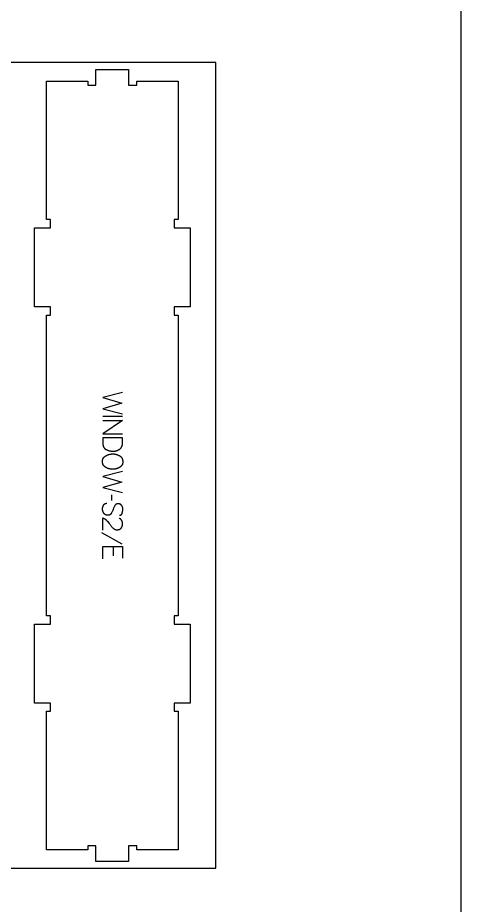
# Model space of a CAD drawing. Extents: x 0 to 4485, y 0 to 8771.
# Drawn here: x 2512 to 3183, y 2387 to 3731 of the extents above; entities that cross this region are included whole.
import ezdxf

# ---------------------------------------------------------------- set-up
doc = ezdxf.new("R2010")
doc.units = 0
for name, color, linetype in [('0_SHEET_SPRUCEPLY_2440X122', 1, 'CONTINUOUS'), ('1_ANYTOOL_1MMDEEP_LABELS_S', 2, 'CONTINUOUS'), ('4_ANYTOOL_CUTTHROUGH_OUTSI', 5, 'CONTINUOUS'), ('DONOTCUT', 7, 'CONTINUOUS')]:
    doc.layers.add(name, color=color, linetype=linetype)

msp = doc.modelspace()

# ---------------------------------------------------------------- linework, layer by layer
at = {"layer": '0_SHEET_SPRUCEPLY_2440X122'}
msp.add_lwpolyline([(371.7, 3662.6), (371.7, 2442.6), (2811.7, 2442.6), (2811.7, 3662.6)], close=True, dxfattribs=at)
at = {"layer": '1_ANYTOOL_1MMDEEP_LABELS_S', "color": 2}
for points in [[(2670.4, 3163.1), (2640.4, 3155.4), (2669.5, 3146.9), (2640.4, 3138.5), (2670.4, 3131)], [(2670.4, 3126.6), (2640.4, 3126.6)], [(2640.4, 3120.6), (2670.4, 3120.6), (2640.4, 3100.5), (2670.4, 3100.5)], [(2670.4, 3043.7), (2640.4, 3036), (2669.5, 3027.5), (2640.4, 3019.1), (2670.4, 3011.6)], [(2654.3, 2999.3), (2654.2, 3008.1)], [(2665.8, 2977.1), (2666, 2977.1), (2666.1, 2977.1), (2666.2, 2977.1), (2666.3, 2977.1), (2666.4, 2977.1), (2666.5, 2977.1), (2666.6, 2977.2), (2666.7, 2977.2), (2666.7, 2977.2), (2666.8, 2977.2), (2666.9, 2977.2), (2667, 2977.2), (2667.1, 2977.3), (2667.1, 2977.3), (2667.2, 2977.3), (2667.3, 2977.3), (2667.4, 2977.4), (2667.5, 2977.4), (2667.5, 2977.4), (2667.6, 2977.5), (2667.7, 2977.5), (2667.8, 2977.5), (2667.8, 2977.6), (2667.9, 2977.6), (2668, 2977.6), (2668, 2977.7), (2668.1, 2977.7), (2668.2, 2977.8), (2668.2, 2977.8), (2668.3, 2977.9), (2668.4, 2977.9), (2668.4, 2978), (2668.5, 2978), (2668.5, 2978.1), (2668.6, 2978.1), (2668.7, 2978.2), (2668.7, 2978.3), (2668.8, 2978.3), (2668.8, 2978.4), (2668.9, 2978.4), (2668.9, 2978.5), (2669, 2978.6), (2669, 2978.6), (2669.1, 2978.7), (2669.1, 2978.8), (2669.2, 2978.9), (2669.2, 2978.9), (2669.3, 2979), (2669.3, 2979.1), (2669.4, 2979.2), (2669.4, 2979.3), (2669.5, 2979.4), (2669.6, 2979.6), (2669.6, 2979.8), (2669.7, 2980), (2669.8, 2980.2), (2669.8, 2980.4), (2670, 2981.2), (2670.2, 2982), (2670.4, 2982.8), (2670.5, 2983.5), (2670.6, 2983.9), (2670.6, 2984.3), (2670.7, 2984.7), (2670.7, 2985), (2670.7, 2985.4), (2670.8, 2985.8), (2670.8, 2986.1), (2670.8, 2986.5), (2670.8, 2986.7), (2670.8, 2986.9), (2670.8, 2987.1), (2670.7, 2987.3), (2670.7, 2987.4), (2670.7, 2987.6), (2670.7, 2987.8), (2670.7, 2988), (2670.6, 2988.2), (2670.6, 2988.4), (2670.6, 2988.6), (2670.5, 2988.7), (2670.5, 2988.9), (2670.4, 2989.1), (2670.4, 2989.3), (2670.3, 2989.5), (2670.3, 2989.6), (2670.2, 2989.8), (2670.1, 2990), (2670.1, 2990.1), (2670, 2990.3), (2669.9, 2990.5), (2669.8, 2990.7), (2669.7, 2990.8), (2669.7, 2991), (2669.6, 2991.1), (2669.5, 2991.3), (2669.4, 2991.5), (2669.3, 2991.6), (2669.2, 2991.8), (2669.1, 2991.9), (2668.9, 2992.1), (2668.8, 2992.3), (2668.7, 2992.4), (2668.6, 2992.5), (2668.5, 2992.7), (2668.3, 2992.8), (2668.2, 2992.9), (2668.1, 2993.1), (2667.9, 2993.2), (2667.8, 2993.3), (2667.7, 2993.4), (2667.5, 2993.5), (2667.4, 2993.6), (2667.2, 2993.7), (2667.1, 2993.8), (2666.9, 2993.9), (2666.7, 2994), (2666.6, 2994), (2666.4, 2994.1), (2666.2, 2994.2), (2666.1, 2994.2), (2665.9, 2994.3), (2665.7, 2994.3), (2665.5, 2994.4), (2665.3, 2994.4), (2665.1, 2994.5), (2665, 2994.5), (2664.8, 2994.5), (2664.6, 2994.5), (2664.4, 2994.6), (2664.2, 2994.6), (2663.9, 2994.6), (2663.7, 2994.6), (2663.5, 2994.6), (2663.3, 2994.6), (2663.1, 2994.6), (2662.9, 2994.5), (2662.7, 2994.5), (2662.5, 2994.5), (2662.3, 2994.5), (2662.1, 2994.4), (2661.9, 2994.4), (2661.8, 2994.3), (2661.6, 2994.3), (2661.4, 2994.2), (2661.3, 2994.2), (2661.2, 2994.1), (2661.1, 2994.1), (2661.1, 2994), (2661, 2994), (2660.9, 2994), (2660.8, 2993.9), (2660.7, 2993.9), (2660.7, 2993.8), (2660.6, 2993.8), (2660.5, 2993.7), (2660.4, 2993.7), (2660.4, 2993.6), (2660.3, 2993.6), (2660.2, 2993.5), (2660.1, 2993.5), (2660.1, 2993.4), (2660, 2993.4), (2659.9, 2993.3), (2659.9, 2993.2), (2659.8, 2993.2), (2659.7, 2993.1), (2659.7, 2993.1), (2659.6, 2993), (2659.5, 2992.9), (2659.3, 2992.7), (2659.2, 2992.6), (2659.1, 2992.4), (2659, 2992.3), (2658.9, 2992.1), (2658.8, 2991.9), (2658.7, 2991.8), (2658.3, 2991), (2657.9, 2990.3), (2657.5, 2989.6), (2657.2, 2988.8), (2656.8, 2988), (2656.5, 2987.2), (2656.2, 2986.4), (2655.9, 2985.6), (2655.6, 2984.8), (2655.2, 2984), (2654.9, 2983.2), (2654.5, 2982.4), (2654.2, 2981.7), (2653.8, 2980.9), (2653.4, 2980.2), (2652.9, 2979.5), (2652.8, 2979.4), (2652.7, 2979.2), (2652.6, 2979.1), (2652.5, 2979), (2652.5, 2978.9), (2652.4, 2978.8), (2652.4, 2978.8), (2652.3, 2978.7), (2652.2, 2978.6), (2652.2, 2978.6), (2652.1, 2978.5), (2652, 2978.4), (2652, 2978.4), (2651.9, 2978.3), (2651.8, 2978.3), (2651.7, 2978.2), (2651.7, 2978.1), (2651.6, 2978.1), (2651.5, 2978), (2651.4, 2978), (2651.4, 2977.9), (2651.3, 2977.9), (2651.2, 2977.8), (2651.1, 2977.8), (2651.1, 2977.8), (2651, 2977.7), (2650.9, 2977.7), (2650.8, 2977.6), (2650.7, 2977.6), (2650.6, 2977.6), (2650.5, 2977.5), (2650.5, 2977.5), (2650.4, 2977.5), (2650.3, 2977.4), (2650.2, 2977.4), (2650.1, 2977.4), (2650, 2977.3), (2649.8, 2977.3), (2649.6, 2977.2), (2649.4, 2977.2), (2649.2, 2977.2), (2649, 2977.2), (2648.8, 2977.1), (2648.6, 2977.1), (2648.4, 2977.1), (2648.2, 2977.1), (2648, 2977.1), (2647.7, 2977.1), (2647.5, 2977.1), (2647.3, 2977.2), (2647, 2977.2), (2646.8, 2977.2), (2646.6, 2977.3), (2646.4, 2977.3), (2646.2, 2977.3), (2646, 2977.4), (2645.8, 2977.5), (2645.5, 2977.5), (2645.4, 2977.6), (2645.2, 2977.7), (2645, 2977.7), (2644.8, 2977.8), (2644.6, 2977.9), (2644.4, 2978), (2644.2, 2978.1), (2644.1, 2978.2), (2643.9, 2978.3), (2643.7, 2978.4), (2643.6, 2978.5), (2643.4, 2978.6), (2643.3, 2978.8), (2643.1, 2978.9), (2643, 2979), (2642.8, 2979.2), (2642.7, 2979.3), (2642.6, 2979.5), (2642.4, 2979.6), (2642.3, 2979.8), (2642.2, 2980), (2642.1, 2980.1), (2641.9, 2980.3), (2641.7, 2980.7), (2641.5, 2981), (2641.3, 2981.4), (2641.1, 2981.8), (2641, 2982.2), (2640.8, 2982.5), (2640.8, 2982.7), (2640.7, 2982.9), (2640.6, 2983.1), (2640.6, 2983.3), (2640.5, 2983.5), (2640.5, 2983.7), (2640.4, 2983.9), (2640.4, 2984.1), (2640.3, 2984.3), (2640.3, 2984.5), (2640.2, 2984.7), (2640.2, 2984.9), (2640.2, 2985.1), (2640.2, 2985.3), (2640.1, 2985.7), (2640.1, 2986.1), (2640.1, 2986.5), (2640.1, 2986.9), (2640.1, 2987.3), (2640.1, 2987.7), (2640.2, 2988.1), (2640.2, 2988.5), (2640.3, 2988.9), (2640.4, 2989.3), (2640.4, 2989.7), (2640.5, 2990.1), (2640.7, 2990.4), (2640.8, 2990.8), (2640.9, 2991.2), (2641.1, 2991.5), (2641.3, 2991.9), (2641.4, 2992.2), (2641.6, 2992.6), (2641.7, 2992.7), (2641.8, 2992.9), (2641.9, 2993.1), (2642, 2993.2), (2642.2, 2993.4), (2642.3, 2993.5), (2642.4, 2993.6), (2642.5, 2993.8), (2642.6, 2993.9), (2642.8, 2994), (2642.9, 2994.1), (2643, 2994.2), (2643.1, 2994.3), (2643.2, 2994.3), (2643.2, 2994.4), (2643.3, 2994.4), (2643.4, 2994.5), (2643.4, 2994.5), (2643.5, 2994.6), (2643.6, 2994.6), (2643.7, 2994.7), (2643.7, 2994.7), (2643.8, 2994.8), (2643.9, 2994.8), (2644, 2994.8), (2644, 2994.9), (2644.1, 2994.9), (2644.2, 2994.9), (2644.3, 2995), (2644.4, 2995), (2644.4, 2995), (2644.5, 2995), (2644.7, 2995.1), (2644.8, 2995.1), (2645, 2995.2), (2645.2, 2995.2), (2645.4, 2995.2), (2645.5, 2995.3), (2645.7, 2995.3), (2645.9, 2995.3), (2646.1, 2995.3), (2646.3, 2995.3)], [(2640.5, 2954.8), (2640.5, 2973.1), (2641, 2972.9), (2641.2, 2972.8), (2641.4, 2972.8), (2641.6, 2972.7), (2641.8, 2972.6), (2642.1, 2972.5), (2642.3, 2972.4), (2642.5, 2972.3), (2642.7, 2972.2), (2642.9, 2972.1), (2643.1, 2972), (2643.3, 2971.9), (2643.5, 2971.7), (2643.7, 2971.6), (2643.9, 2971.5), (2644.1, 2971.4), (2644.3, 2971.2), (2644.5, 2971.1), (2644.6, 2971), (2644.8, 2970.8), (2645, 2970.7), (2645.2, 2970.5), (2645.4, 2970.4), (2645.5, 2970.2), (2645.7, 2970.1), (2645.9, 2969.9), (2646, 2969.7), (2646.2, 2969.6), (2646.3, 2969.4), (2646.7, 2969), (2647.9, 2967.5), (2649.1, 2966.1), (2650.2, 2964.5), (2651.4, 2963), (2651.9, 2962.3), (2652.5, 2961.5), (2653.1, 2960.8), (2653.6, 2960.1), (2654.2, 2959.5), (2654.8, 2958.8), (2655.4, 2958.2), (2656.1, 2957.6), (2656.2, 2957.5), (2656.4, 2957.3), (2656.5, 2957.2), (2656.7, 2957), (2656.9, 2956.9), (2657, 2956.8), (2657.2, 2956.7), (2657.4, 2956.6), (2657.6, 2956.5), (2657.7, 2956.4), (2657.9, 2956.3), (2658.1, 2956.2), (2658.3, 2956.1), (2658.5, 2956), (2658.7, 2955.9), (2658.8, 2955.8), (2659, 2955.8), (2659.2, 2955.7), (2659.4, 2955.6), (2659.6, 2955.6), (2659.8, 2955.5), (2660, 2955.5), (2660.2, 2955.4), (2660.4, 2955.4), (2660.7, 2955.4), (2660.9, 2955.3), (2661.1, 2955.3), (2661.3, 2955.3), (2661.5, 2955.3), (2661.7, 2955.3), (2662, 2955.2), (2662.2, 2955.2), (2662.4, 2955.2), (2662.7, 2955.3), (2662.9, 2955.3), (2663.2, 2955.3), (2663.4, 2955.3), (2663.6, 2955.3), (2663.9, 2955.4), (2664.1, 2955.4), (2664.3, 2955.4), (2664.5, 2955.5), (2664.7, 2955.5), (2664.9, 2955.6), (2665.2, 2955.7), (2665.4, 2955.7), (2665.5, 2955.8), (2665.7, 2955.9), (2665.9, 2956), (2666.1, 2956), (2666.3, 2956.1), (2666.5, 2956.2), (2666.7, 2956.3), (2666.8, 2956.4), (2667, 2956.5), (2667.2, 2956.7), (2667.3, 2956.8), (2667.5, 2956.9), (2667.6, 2957), (2667.8, 2957.2), (2667.9, 2957.3), (2668.1, 2957.5), (2668.2, 2957.6), (2668.3, 2957.8), (2668.5, 2957.9), (2668.6, 2958.1), (2668.7, 2958.3), (2668.8, 2958.4), (2668.9, 2958.6), (2669, 2958.8), (2669.1, 2958.9), (2669.2, 2959.1), (2669.3, 2959.3), (2669.4, 2959.5), (2669.5, 2959.7), (2669.6, 2959.9), (2669.7, 2960), (2669.8, 2960.2), (2669.8, 2960.4), (2669.9, 2960.6), (2670, 2960.8), (2670, 2961), (2670.1, 2961.2), (2670.1, 2961.5), (2670.2, 2961.7), (2670.2, 2961.9), (2670.3, 2962.1), (2670.3, 2962.3), (2670.3, 2962.5), (2670.3, 2962.8), (2670.4, 2963), (2670.4, 2963.2), (2670.4, 2963.4), (2670.4, 2963.7), (2670.4, 2964.2), (2670.4, 2964.5), (2670.4, 2964.9), (2670.4, 2965.2), (2670.3, 2965.6), (2670.3, 2965.9), (2670.2, 2966.3), (2670.2, 2966.6), (2670.1, 2966.9), (2670, 2967.2), (2670, 2967.4), (2669.9, 2967.5), (2669.9, 2967.7), (2669.8, 2967.8), (2669.8, 2968), (2669.7, 2968.1), (2669.6, 2968.3), (2669.6, 2968.4), (2669.5, 2968.6), (2669.4, 2968.7), (2669.4, 2968.8), (2669.3, 2969), (2669.2, 2969.1), (2669.1, 2969.2), (2669.1, 2969.4), (2669, 2969.5), (2668.9, 2969.6), (2668.8, 2969.8), (2668.7, 2969.9), (2668.6, 2970), (2668.5, 2970.1), (2668.4, 2970.2), (2668.3, 2970.4), (2668.2, 2970.5), (2668.1, 2970.6), (2668, 2970.7), (2667.9, 2970.8), (2667.8, 2970.9), (2667.7, 2971), (2667.6, 2971.1), (2667.4, 2971.3), (2667.3, 2971.4), (2667.1, 2971.6), (2666.8, 2971.8), (2666.5, 2971.9), (2666.2, 2972.1), (2665.9, 2972.3), (2665.6, 2972.5), (2665.3, 2972.6)], [(2670, 2933.6), (2639.2, 2950.7)], [(2640.4, 2911.2), (2640.4, 2930.1), (2670.4, 2930.1), (2670.4, 2912.3)], [(2656.5, 2915.5), (2656.5, 2930.1)]]:
    msp.add_lwpolyline(points, dxfattribs=at)
for points in [[(2670.4, 3094.5), (2640.4, 3094.5), (2640.5, 3086), (2640.5, 3085.5), (2640.5, 3085.1), (2640.6, 3084.7), (2640.6, 3084.4), (2640.7, 3084), (2640.7, 3083.6), (2640.8, 3083.2), (2640.9, 3082.9), (2640.9, 3082.5), (2641, 3082.2), (2641.1, 3081.9), (2641.3, 3081.5), (2641.4, 3081.2), (2641.4, 3081.1), (2641.5, 3080.9), (2641.6, 3080.8), (2641.7, 3080.6), (2641.7, 3080.5), (2641.8, 3080.3), (2641.9, 3080.2), (2642, 3080), (2642.1, 3079.9), (2642.1, 3079.8), (2642.2, 3079.6), (2642.3, 3079.5), (2642.4, 3079.4), (2642.5, 3079.2), (2642.6, 3079.1), (2642.7, 3079), (2642.8, 3078.8), (2642.9, 3078.7), (2643, 3078.6), (2643.1, 3078.5), (2643.2, 3078.4), (2643.4, 3078.3), (2643.5, 3078.1), (2643.6, 3078), (2643.7, 3077.9), (2643.8, 3077.8), (2644, 3077.7), (2644.1, 3077.6), (2644.2, 3077.5), (2644.4, 3077.4), (2644.5, 3077.3), (2644.6, 3077.2), (2644.9, 3077), (2645.2, 3076.9), (2645.5, 3076.7), (2646.1, 3076.4), (2646.8, 3076.1), (2647.4, 3075.8), (2648, 3075.6), (2648.7, 3075.3), (2649.3, 3075.1), (2650, 3074.9), (2650.6, 3074.7), (2651.3, 3074.6), (2652, 3074.5), (2652.6, 3074.3), (2653.3, 3074.2), (2654, 3074.2), (2654.7, 3074.1), (2655.4, 3074.1), (2656.1, 3074.1), (2656.7, 3074.1), (2657.3, 3074.1), (2657.9, 3074.2), (2658.5, 3074.2), (2659, 3074.3), (2659.3, 3074.4), (2659.6, 3074.4), (2659.9, 3074.5), (2660.2, 3074.6), (2660.4, 3074.6), (2660.7, 3074.7), (2661, 3074.8), (2661.3, 3074.9), (2661.5, 3075), (2661.8, 3075.1), (2662.1, 3075.2), (2662.3, 3075.3), (2662.6, 3075.4), (2662.9, 3075.5), (2663.4, 3075.7), (2663.9, 3076), (2664.4, 3076.3), (2664.9, 3076.6), (2665.2, 3076.8), (2665.5, 3077), (2665.8, 3077.2), (2666.1, 3077.4), (2666.4, 3077.6), (2666.6, 3077.8), (2666.9, 3078), (2667.1, 3078.2), (2667.4, 3078.4), (2667.6, 3078.7), (2667.8, 3078.9), (2668, 3079.1), (2668.2, 3079.4), (2668.4, 3079.6), (2668.6, 3079.8), (2668.7, 3080.1), (2668.9, 3080.3), (2669, 3080.6), (2669.2, 3080.8), (2669.3, 3081.1), (2669.4, 3081.4), (2669.5, 3081.6), (2669.6, 3081.9), (2669.7, 3082.2), (2669.8, 3082.5), (2669.9, 3082.7), (2670, 3083), (2670, 3083.3), (2670.1, 3083.6), (2670.1, 3083.9), (2670.1, 3084.2), (2670.1, 3084.5), (2670.3, 3086.9), (2670.3, 3089.4), (2670.4, 3091.9)], [(2670.8, 3058), (2670.8, 3057.6), (2670.7, 3057.3), (2670.7, 3056.9), (2670.7, 3056.6), (2670.6, 3056.4), (2670.6, 3056.2), (2670.6, 3056.1), (2670.6, 3055.9), (2670.5, 3055.7), (2670.5, 3055.6), (2670.4, 3055.4), (2670.4, 3055.2), (2670.3, 3055.1), (2670.3, 3054.9), (2670.2, 3054.8), (2670.2, 3054.6), (2670.1, 3054.5), (2670.1, 3054.3), (2670, 3054.2), (2669.9, 3054), (2669.9, 3053.9), (2669.8, 3053.7), (2669.7, 3053.6), (2669.6, 3053.5), (2669.6, 3053.3), (2669.5, 3053.2), (2669.4, 3053), (2669.3, 3052.9), (2669.1, 3052.7), (2668.9, 3052.4), (2668.7, 3052.2), (2668.5, 3051.9), (2668.3, 3051.7), (2668.1, 3051.4), (2667.8, 3051.2), (2667.6, 3051), (2667.4, 3050.8), (2667.1, 3050.6), (2666.9, 3050.4), (2666.6, 3050.2), (2666.4, 3050), (2666.1, 3049.8), (2665.8, 3049.6), (2665.5, 3049.5), (2665.3, 3049.3), (2665, 3049.1), (2664.7, 3049), (2664.4, 3048.8), (2664.1, 3048.7), (2663.8, 3048.6), (2663.5, 3048.4), (2663.1, 3048.3), (2662.8, 3048.2), (2662.5, 3048.1), (2662.2, 3048), (2661.9, 3047.8), (2661.5, 3047.8), (2661.2, 3047.7), (2660.9, 3047.6), (2660.5, 3047.5), (2659.8, 3047.3), (2659.2, 3047.2), (2658.5, 3047.1), (2657.8, 3047), (2657.2, 3047), (2656.5, 3046.9), (2655.9, 3046.9), (2655.3, 3046.9), (2654.6, 3046.9), (2654, 3046.9), (2653.3, 3047), (2652.7, 3047), (2652.1, 3047.1), (2651.4, 3047.3), (2650.8, 3047.4), (2650.2, 3047.6), (2649.5, 3047.7), (2648.9, 3048), (2648.2, 3048.2), (2647.6, 3048.4), (2647, 3048.7), (2646.3, 3049), (2645.7, 3049.3), (2645.1, 3049.6), (2644.7, 3049.8), (2644.4, 3050), (2644.1, 3050.2), (2643.9, 3050.4), (2643.6, 3050.6), (2643.3, 3050.8), (2643.1, 3051), (2642.8, 3051.2), (2642.7, 3051.3), (2642.6, 3051.4), (2642.5, 3051.6), (2642.4, 3051.7), (2642.3, 3051.8), (2642.1, 3051.9), (2642, 3052), (2641.9, 3052.2), (2641.8, 3052.3), (2641.8, 3052.4), (2641.7, 3052.5), (2641.6, 3052.7), (2641.5, 3052.8), (2641.4, 3052.9), (2641.3, 3053.1), (2641.2, 3053.2), (2641.1, 3053.3), (2641.1, 3053.5), (2641, 3053.6), (2640.9, 3053.8), (2640.9, 3053.9), (2640.8, 3054), (2640.7, 3054.2), (2640.7, 3054.3), (2640.6, 3054.5), (2640.6, 3054.6), (2640.5, 3054.8), (2640.5, 3054.9), (2640.4, 3055.3), (2640.3, 3055.6), (2640.2, 3055.9), (2640.1, 3056.2), (2640.1, 3056.6), (2640, 3056.9), (2640, 3057.3), (2640, 3057.6), (2640, 3058), (2640, 3058.4), (2640, 3058.7), (2640, 3059.1), (2640, 3059.5), (2640, 3059.8), (2640.1, 3060.2), (2640.1, 3060.6), (2640.2, 3060.9), (2640.3, 3061.2), (2640.4, 3061.6), (2640.5, 3061.9), (2640.5, 3062), (2640.6, 3062.2), (2640.6, 3062.4), (2640.7, 3062.5), (2640.7, 3062.7), (2640.8, 3062.8), (2640.9, 3063), (2640.9, 3063.1), (2641, 3063.3), (2641.1, 3063.4), (2641.2, 3063.5), (2641.2, 3063.7), (2641.3, 3063.8), (2641.4, 3064), (2641.5, 3064.1), (2641.6, 3064.2), (2641.7, 3064.4), (2641.8, 3064.5), (2641.9, 3064.6), (2642, 3064.7), (2642.1, 3064.9), (2642.2, 3065), (2642.3, 3065.1), (2642.4, 3065.2), (2642.5, 3065.4), (2642.6, 3065.5), (2642.7, 3065.6), (2642.9, 3065.7), (2643, 3065.8), (2643.1, 3065.9), (2643.4, 3066.1), (2643.6, 3066.3), (2643.9, 3066.5), (2644.2, 3066.7), (2644.5, 3066.9), (2644.8, 3067.1), (2645.1, 3067.3), (2645.8, 3067.6), (2646.4, 3067.9), (2647.1, 3068.2), (2647.7, 3068.5), (2648.4, 3068.8), (2649, 3069), (2649.7, 3069.2), (2650.3, 3069.4), (2651, 3069.5), (2651.6, 3069.7), (2652.3, 3069.8), (2652.9, 3069.9), (2653.6, 3070), (2654.2, 3070), (2654.9, 3070), (2655.6, 3070.1), (2656.2, 3070), (2656.9, 3070), (2657.6, 3070), (2658.3, 3069.9), (2659, 3069.8), (2659.6, 3069.7), (2660.3, 3069.5), (2660.9, 3069.3), (2661.6, 3069.1), (2662.2, 3068.9), (2662.9, 3068.7), (2663.5, 3068.4), (2664.1, 3068.1), (2664.7, 3067.8), (2665.3, 3067.5), (2665.9, 3067.2), (2666.2, 3067), (2666.5, 3066.8), (2666.8, 3066.6), (2667.1, 3066.4), (2667.3, 3066.2), (2667.6, 3066), (2667.8, 3065.7), (2668.1, 3065.5), (2668.2, 3065.4), (2668.3, 3065.3), (2668.4, 3065.2), (2668.5, 3065), (2668.6, 3064.9), (2668.7, 3064.8), (2668.8, 3064.7), (2668.9, 3064.5), (2669, 3064.4), (2669.1, 3064.3), (2669.2, 3064.1), (2669.2, 3064), (2669.3, 3063.9), (2669.4, 3063.7), (2669.5, 3063.6), (2669.6, 3063.4), (2669.6, 3063.3), (2669.7, 3063.1), (2669.8, 3062.8), (2670, 3062.5), (2670.1, 3062.2), (2670.2, 3061.9), (2670.3, 3061.6), (2670.4, 3061.3), (2670.5, 3060.9), (2670.5, 3060.6), (2670.6, 3060.2), (2670.6, 3059.9), (2670.7, 3059.5), (2670.7, 3059.2), (2670.7, 3058.8), (2670.8, 3058.4)]]:
    msp.add_lwpolyline(points, close=True, dxfattribs=at)
at = {"layer": '4_ANYTOOL_CUTTHROUGH_OUTSI', "color": 5}
msp.add_lwpolyline([(2754.6, 3280.3), (2754.6, 2824.8), (2748.6, 2824.8), (2748.6, 2812.3), (2772.6, 2812.3), (2772.6, 2692.8), (2748.6, 2692.8), (2748.6, 2680.3), (2754.6, 2680.3), (2754.6, 2470.8), (2692.1, 2470.8), (2692.1, 2476.8), (2679.6, 2476.8), (2679.6, 2452.8), (2630.1, 2452.8), (2630.1, 2476.8), (2617.6, 2476.8), (2617.6, 2470.8), (2555.1, 2470.8), (2555.1, 2680.3), (2561.1, 2680.3), (2561.1, 2692.8), (2537.1, 2692.8), (2537.1, 2812.3), (2561.1, 2812.3), (2561.1, 2824.8), (2555.1, 2824.8), (2555.1, 3280.3), (2561.1, 3280.3), (2561.1, 3292.8), (2537.1, 3292.8), (2537.1, 3412.3), (2561.1, 3412.3), (2561.1, 3424.8), (2555.1, 3424.8), (2555.1, 3634.3), (2617.6, 3634.3), (2617.6, 3628.3), (2630.1, 3628.3), (2630.1, 3652.3), (2679.6, 3652.3), (2679.6, 3628.3), (2692.1, 3628.3), (2692.1, 3634.3), (2754.6, 3634.3), (2754.6, 3424.8), (2748.6, 3424.8), (2748.6, 3412.3), (2772.6, 3412.3), (2772.6, 3292.8), (2748.6, 3292.8), (2748.6, 3280.3)], close=True, dxfattribs=at)
at = {"layer": 'DONOTCUT'}
msp.add_lwpolyline([(0, 0), (3183.4, 0), (3183.4, 5593.4), (0, 5593.4)], close=True, dxfattribs=at)

doc.saveas('drawing.dxf')
